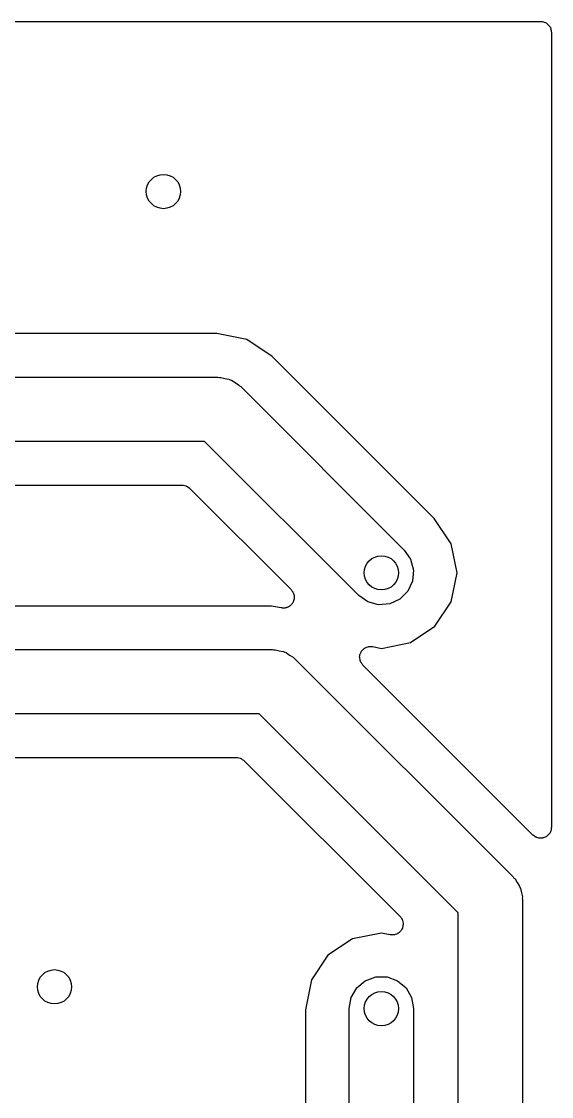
# Model space of a CAD drawing. Extents: x 99.6 to 135.3, y -116.3 to -28.5.
# Drawn here: x 129.16 to 135.33, y -41.03 to -28.5 of the extents above; entities that cross this region are included whole.
import ezdxf

# ---------------------------------------------------------------- set-up
doc = ezdxf.new("R2010")
doc.units = 0
doc.header["$MEASUREMENT"] = 0
doc.layers.add('BLACK', color=7, linetype='CONTINUOUS')

msp = doc.modelspace()

# ---------------------------------------------------------------- linework, layer by layer
at = {"layer": 'Black'}
for p, q in [((99.745, -28.498), (135.205, -28.498)), ((135.205, -28.498), (135.216, -28.4999)), ((135.216, -28.4999), (135.227, -28.4999)), ((135.227, -28.4999), (135.237, -28.5037)), ((135.237, -28.5037), (135.248, -28.5057)), ((135.248, -28.5057), (135.258, -28.5112)), ((135.258, -28.5112), (135.268, -28.515)), ((135.268, -28.515), (135.277, -28.5222)), ((135.277, -28.5222), (135.287, -28.5277)), ((135.287, -28.5277), (135.294, -28.5362)), ((135.294, -28.5362), (135.302, -28.5434)), ((135.302, -28.5434), (135.308, -28.553)), ((135.308, -28.553), (135.315, -28.5615)), ((135.315, -28.5615), (135.319, -28.5719)), ((135.319, -28.5719), (135.324, -28.5816)), ((135.324, -28.5816), (135.326, -28.5925)), ((135.326, -28.5925), (135.33, -28.6029)), ((135.33, -28.6029), (135.33, -28.6141)), ((135.33, -28.6141), (135.332, -28.625)), ((135.332, -28.625), (135.332, -37.8916)), ((131.432, -32.137), (128.747, -32.137)), ((131.782, -32.2065), (131.432, -32.137)), ((132.078, -32.4045), (131.782, -32.2065)), ((133.966, -34.2918), (132.078, -32.4045)), ((128.402, -32.645), (131.445, -32.645)), ((131.445, -32.645), (131.461, -32.6479)), ((131.461, -32.6479), (131.478, -32.6464)), ((131.478, -32.6464), (131.525, -32.6591)), ((131.525, -32.6591), (131.573, -32.6676)), ((131.573, -32.6676), (131.588, -32.6759)), ((131.588, -32.6759), (131.603, -32.6801)), ((131.603, -32.6801), (131.644, -32.7082)), ((131.644, -32.7082), (131.686, -32.7327)), ((131.686, -32.7327), (131.697, -32.7454)), ((131.697, -32.7454), (131.71, -32.7548)), ((131.71, -32.7548), (133.615, -34.6598)), ((131.29, -33.395), (128.402, -33.395)), ((133.085, -35.1902), (131.29, -33.395)), ((128.747, -33.903), (131.027, -33.903)), ((131.027, -33.903), (131.032, -33.904)), ((131.032, -33.904), (131.038, -33.9035)), ((131.038, -33.9035), (131.054, -33.9078)), ((131.054, -33.9078), (131.07, -33.9107)), ((131.07, -33.9107), (131.075, -33.9135)), ((131.075, -33.9135), (131.08, -33.9149)), ((131.08, -33.9149), (131.094, -33.9244)), ((131.094, -33.9244), (131.108, -33.9327)), ((131.108, -33.9327), (131.112, -33.937)), ((131.112, -33.937), (131.116, -33.9402)), ((131.116, -33.9402), (132.297, -35.1204)), ((134.163, -34.588), (133.966, -34.2918)), ((133.615, -34.6598), (133.69, -34.7665)), ((134.231, -34.925), (134.163, -34.588)), ((133.69, -34.7665), (133.724, -34.8923)), ((133.724, -34.8923), (133.712, -35.0221)), ((134.163, -35.262), (134.231, -34.925)), ((133.712, -35.0221), (133.657, -35.1401)), ((132.297, -35.1204), (132.301, -35.1261)), ((132.301, -35.1261), (132.306, -35.1307)), ((132.306, -35.1307), (132.311, -35.1393)), ((132.311, -35.1393), (132.317, -35.1467)), ((132.317, -35.1467), (132.319, -35.152)), ((132.319, -35.152), (132.322, -35.1566)), ((132.322, -35.1566), (132.324, -35.1633)), ((132.324, -35.1633), (132.327, -35.1694)), ((132.327, -35.1694), (132.329, -35.179)), ((132.329, -35.179), (132.332, -35.1882)), ((132.332, -35.1882), (132.332, -35.1938)), ((132.332, -35.1938), (132.333, -35.1992)), ((132.334, -35.213), (132.332, -35.2226)), ((132.333, -35.1992), (132.333, -35.2061)), ((132.333, -35.2061), (132.334, -35.213)), ((133.192, -35.2649), (133.085, -35.1902)), ((133.657, -35.1401), (133.565, -35.2322)), ((132.067, -35.312), (124.243, -35.312)), ((132.182, -35.3348), (132.067, -35.312)), ((132.189, -35.3349), (132.182, -35.3348)), ((132.196, -35.3368), (132.189, -35.3349)), ((132.201, -35.3363), (132.196, -35.3368)), ((132.207, -35.3372), (132.201, -35.3363)), ((132.216, -35.3355), (132.207, -35.3372)), ((132.226, -35.3358), (132.216, -35.3355)), ((132.233, -35.3335), (132.226, -35.3358)), ((132.24, -35.3329), (132.233, -35.3335)), ((132.245, -35.3305), (132.24, -35.3329)), ((132.25, -35.3296), (132.245, -35.3305)), ((132.259, -35.3247), (132.25, -35.3296)), ((132.268, -35.3216), (132.259, -35.3247)), ((132.273, -35.3172), (132.268, -35.3216)), ((132.28, -35.3143), (132.273, -35.3172)), ((132.284, -35.3103), (132.28, -35.3143)), ((132.289, -35.3075), (132.284, -35.3103)), ((132.295, -35.3001), (132.289, -35.3075)), ((132.302, -35.294), (132.295, -35.3001)), ((132.306, -35.288), (132.302, -35.294)), ((132.311, -35.2831), (132.306, -35.288)), ((132.313, -35.278), (132.311, -35.2831)), ((132.317, -35.2737), (132.313, -35.278)), ((132.32, -35.2646), (132.317, -35.2737)), ((132.325, -35.2563), (132.32, -35.2646)), ((132.327, -35.2494), (132.325, -35.2563)), ((132.33, -35.2431), (132.327, -35.2494)), ((132.332, -35.2323), (132.33, -35.2375)), ((132.33, -35.2375), (132.33, -35.2431)), ((132.332, -35.2226), (132.332, -35.2323)), ((133.317, -35.2986), (133.192, -35.2649)), ((133.447, -35.2872), (133.317, -35.2986)), ((133.565, -35.2322), (133.447, -35.2872)), ((133.973, -35.5476), (134.163, -35.262)), ((133.687, -35.7385), (133.973, -35.5476)), ((123.98, -35.82), (132.08, -35.82)), ((132.08, -35.82), (132.096, -35.8229)), ((132.096, -35.8229), (132.113, -35.8214)), ((132.113, -35.8214), (132.16, -35.8341)), ((132.16, -35.8341), (132.208, -35.8426)), ((133.113, -35.8507), (133.119, -35.8369)), ((133.119, -35.8369), (133.124, -35.832)), ((133.124, -35.832), (133.128, -35.826)), ((133.128, -35.826), (133.14, -35.8165)), ((133.14, -35.8165), (133.15, -35.8057)), ((133.15, -35.8057), (133.157, -35.8028)), ((133.157, -35.8028), (133.162, -35.7984)), ((133.162, -35.7984), (133.176, -35.7935)), ((133.176, -35.7935), (133.19, -35.7871)), ((133.19, -35.7871), (133.197, -35.7865)), ((133.197, -35.7865), (133.204, -35.7842)), ((133.204, -35.7842), (133.219, -35.7846)), ((133.219, -35.7846), (133.234, -35.7832)), ((133.234, -35.7832), (133.241, -35.785)), ((133.241, -35.785), (133.248, -35.7852)), ((133.248, -35.7852), (133.35, -35.8055)), ((133.35, -35.8055), (133.687, -35.7385)), ((132.208, -35.8426), (132.223, -35.8509)), ((132.223, -35.8509), (132.238, -35.8551)), ((132.238, -35.8551), (132.279, -35.8832)), ((132.279, -35.8832), (132.321, -35.9077)), ((132.321, -35.9077), (132.332, -35.9204)), ((132.332, -35.9204), (132.345, -35.9298)), ((132.345, -35.9298), (134.885, -38.4698)), ((133.096, -35.907), (133.099, -35.8921)), ((133.097, -35.9139), (133.096, -35.907)), ((133.097, -35.9208), (133.097, -35.9139)), ((133.101, -35.9355), (133.097, -35.9208)), ((133.099, -35.8921), (133.1, -35.8769)), ((133.1, -35.8769), (133.103, -35.8706)), ((133.103, -35.9506), (133.101, -35.9355)), ((133.103, -35.8706), (133.105, -35.8637)), ((133.106, -35.9567), (133.103, -35.9506)), ((133.105, -35.8637), (133.113, -35.8507)), ((133.108, -35.9634), (133.106, -35.9567)), ((133.117, -35.9759), (133.108, -35.9634)), ((133.124, -35.9893), (133.117, -35.9759)), ((133.129, -35.9939), (133.124, -35.9893)), ((133.133, -35.9996), (133.129, -35.9939)), ((135.115, -37.9814), (133.133, -35.9996)), ((131.925, -36.57), (123.825, -36.57)), ((134.245, -38.8903), (131.925, -36.57)), ((123.838, -37.078), (131.662, -37.078)), ((131.662, -37.078), (131.667, -37.079)), ((131.667, -37.079), (131.673, -37.0785)), ((131.673, -37.0785), (131.689, -37.0828)), ((131.689, -37.0828), (131.705, -37.0857)), ((131.705, -37.0857), (131.71, -37.0885)), ((131.71, -37.0885), (131.715, -37.0899)), ((131.715, -37.0899), (131.729, -37.0994)), ((131.729, -37.0994), (131.743, -37.1077)), ((131.743, -37.1077), (131.747, -37.112)), ((131.747, -37.112), (131.751, -37.1152)), ((131.751, -37.1152), (133.567, -38.9304)), ((135.305, -37.9684), (135.302, -37.9733)), ((135.309, -37.9645), (135.305, -37.9684)), ((135.311, -37.9594), (135.309, -37.9645)), ((135.315, -37.9551), (135.311, -37.9594)), ((135.319, -37.9447), (135.315, -37.9551)), ((135.324, -37.9351), (135.319, -37.9447)), ((135.325, -37.9296), (135.324, -37.9351)), ((135.328, -37.9245), (135.325, -37.9296)), ((135.33, -37.9137), (135.328, -37.9189)), ((135.328, -37.9189), (135.328, -37.9245)), ((135.332, -37.8916), (135.33, -37.9026)), ((135.33, -37.9026), (135.33, -37.9137)), ((135.12, -37.9847), (135.115, -37.9814)), ((135.123, -37.9889), (135.12, -37.9847)), ((135.133, -37.9945), (135.123, -37.9889)), ((135.142, -38.0016), (135.133, -37.9945)), ((135.147, -38.0035), (135.142, -38.0016)), ((135.151, -38.0067), (135.147, -38.0035)), ((135.157, -38.0082), (135.151, -38.0067)), ((135.162, -38.011), (135.157, -38.0082)), ((135.173, -38.0129), (135.162, -38.011)), ((135.183, -38.0167), (135.173, -38.0129)), ((135.189, -38.0167), (135.183, -38.0167)), ((135.194, -38.0182), (135.189, -38.0167)), ((135.199, -38.0177), (135.194, -38.0182)), ((135.205, -38.0186), (135.199, -38.0177)), ((135.216, -38.0167), (135.205, -38.0186)), ((135.227, -38.0167), (135.216, -38.0167)), ((135.232, -38.0148), (135.227, -38.0167)), ((135.238, -38.0143), (135.232, -38.0148)), ((135.243, -38.012), (135.238, -38.0143)), ((135.248, -38.011), (135.243, -38.012)), ((135.258, -38.0054), (135.248, -38.011)), ((135.268, -38.0016), (135.258, -38.0054)), ((135.273, -37.998), (135.268, -38.0016)), ((135.278, -37.9957), (135.273, -37.998)), ((135.282, -37.9917), (135.278, -37.9957)), ((135.287, -37.9889), (135.282, -37.9917)), ((135.294, -37.9804), (135.287, -37.9889)), ((135.302, -37.9733), (135.294, -37.9804)), ((134.885, -38.4698), (134.895, -38.4833)), ((134.895, -38.4833), (134.907, -38.494)), ((134.907, -38.494), (134.932, -38.5364)), ((134.932, -38.5364), (134.96, -38.5765)), ((134.96, -38.5765), (134.964, -38.5925)), ((134.964, -38.5925), (134.972, -38.6067)), ((134.972, -38.6067), (134.981, -38.655)), ((134.981, -38.655), (134.994, -38.7023)), ((134.994, -38.7023), (134.992, -38.7188)), ((134.992, -38.7188), (134.995, -38.735)), ((134.995, -38.735), (134.995, -109.22)), ((133.567, -38.9304), (133.571, -38.9361)), ((133.571, -38.9361), (133.576, -38.9407)), ((133.576, -38.9407), (133.583, -38.9541)), ((133.583, -38.9541), (133.592, -38.9666)), ((133.592, -38.9666), (133.594, -38.9733)), ((134.245, -93.605), (134.245, -38.8903)), ((133.576, -39.098), (133.572, -39.104)), ((133.581, -39.0931), (133.576, -39.098)), ((133.587, -39.0793), (133.581, -39.0931)), ((133.595, -39.0663), (133.587, -39.0793)), ((133.594, -38.9733), (133.597, -38.9794)), ((133.597, -39.0594), (133.595, -39.0663)), ((133.597, -38.9794), (133.599, -38.9945)), ((133.6, -39.0531), (133.597, -39.0594)), ((133.599, -38.9945), (133.603, -39.0092)), ((133.601, -39.0379), (133.6, -39.0531)), ((133.604, -39.023), (133.601, -39.0379)), ((133.603, -39.0092), (133.603, -39.0161)), ((133.603, -39.0161), (133.604, -39.023)), ((133.013, -39.1915), (132.727, -39.3824)), ((133.35, -39.1245), (133.013, -39.1915)), ((133.452, -39.1448), (133.35, -39.1245)), ((133.459, -39.145), (133.452, -39.1448)), ((133.466, -39.1468), (133.459, -39.145)), ((133.481, -39.1454), (133.466, -39.1468)), ((133.496, -39.1458), (133.481, -39.1454)), ((133.503, -39.1435), (133.496, -39.1458)), ((133.51, -39.1429), (133.503, -39.1435)), ((133.524, -39.1365), (133.51, -39.1429)), ((133.538, -39.1316), (133.524, -39.1365)), ((133.543, -39.1272), (133.538, -39.1316)), ((133.55, -39.1243), (133.543, -39.1272)), ((133.56, -39.1135), (133.55, -39.1243)), ((133.572, -39.104), (133.56, -39.1135)), ((132.727, -39.3824), (132.537, -39.668)), ((132.537, -39.668), (132.467, -40.0175)), ((133.063, -39.764), (133.162, -39.6802)), ((133.162, -39.6802), (133.285, -39.6357)), ((133.285, -39.6357), (133.415, -39.6357)), ((133.415, -39.6357), (133.537, -39.6802)), ((133.537, -39.6802), (133.637, -39.764)), ((132.998, -39.8767), (133.063, -39.764)), ((133.637, -39.764), (133.702, -39.8767)), ((132.975, -40.005), (132.998, -39.8767)), ((133.702, -39.8767), (133.725, -40.005)), ((132.467, -40.0175), (132.467, -54.235)), ((132.975, -54.87), (132.975, -40.005)), ((133.725, -40.005), (133.725, -86.995))]:
    msp.add_line(p, q, dxfattribs=at)
for centre in [(130.81, -30.48), (133.35, -34.925), (129.54, -39.751), (133.35, -40.005)]:
    msp.add_circle(centre, 0.2, dxfattribs=at)

doc.saveas('drawing.dxf')
